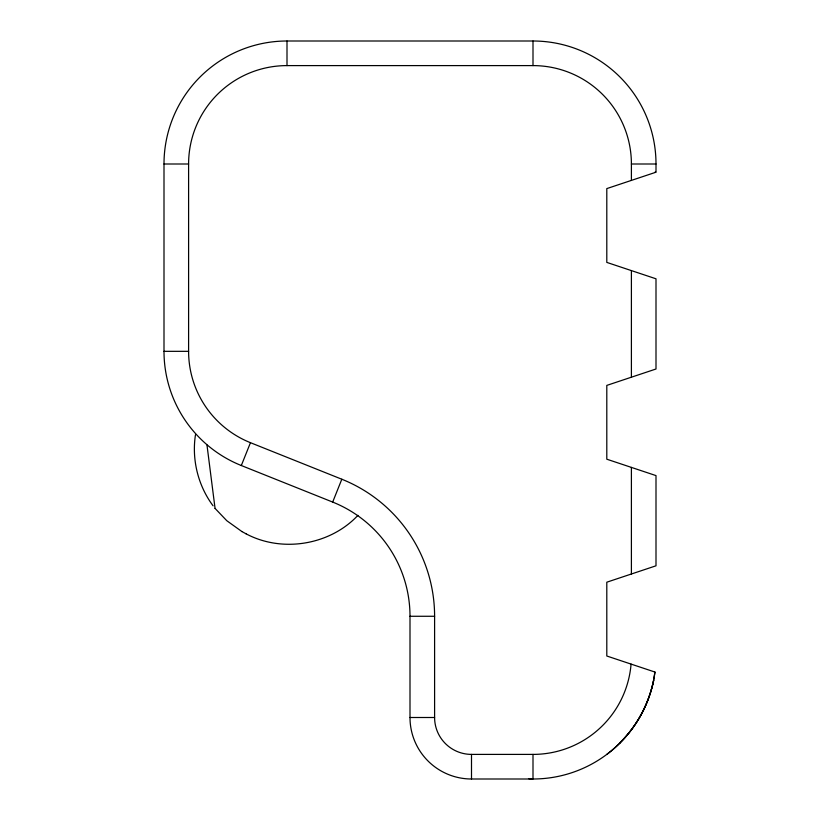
<?xml version="1.0" encoding="UTF-8"?>
<svg xmlns="http://www.w3.org/2000/svg" width="820" height="820" viewBox="0 0 820 820"><rect width="100%" height="100%" fill="white"/><g stroke="black" fill="none" stroke-linecap="round" stroke-linejoin="round"><path stroke-width="1.23" d="M654.944 672.051A123 123 0 0 1 533 779L471.5 779A61.5 61.5 0 0 1 410 717.5L410 616.271A123 123 0 0 0 332.684 502.076L241.316 465.524A123 123 0 0 1 164 351.329L164 164A123 123 0 0 1 287 41L533 41A123 123 0 0 1 656 164L656 172.2L606.8 188.6L606.8 262.4L656 278.8L656 369L606.8 385.4L606.8 459.2L656 475.6L656 565.8L606.8 582.2L606.8 656L654.944 672.051L653.591 680.221M195.457 434.928C191.624 459.661 198.112 485.758 213.077 505.817M241.316 465.524L250.459 442.687A98.4 98.4 0 0 1 188.6 351.329L188.6 164A98.4 98.4 0 0 1 287 65.6L533 65.6A98.4 98.4 0 0 1 631.4 164L656 164M332.684 502.076L341.817 479.228L250.459 442.687M357.93 515.36C329.947 545.136 282.152 553.028 246.072 533.83M164 164L188.6 164M164 351.329L188.6 351.329M410 616.271L434.6 616.271L434.6 717.5A36.9 36.9 0 0 0 471.5 754.4L533 754.4A98.4 98.4 0 0 0 631.072 664.087M410 717.5L434.6 717.5M241.972 531.596L246.061 533.82M241.951 531.585L226.812 520.731L215.055 508.4M215.055 508.39L206.978 445.014M631.4 164L631.4 180.4M631.4 270.6L631.4 377.2M631.4 467.4L631.4 574M533 41L533 65.6M533 754.4L533 779A24.6 24.6 0 0 1 528.521 778.59M471.5 754.4L471.5 779M287 41L287 65.6M341.817 479.228A147.6 147.6 0 0 1 434.6 616.271M619.971 742.971A127.961 121.391 90 0 1 606.8 754.4M655.518 172.364A108.025 102.48 -90 0 0 655.447 171.605A108.025 102.48 90 0 1 655.518 172.364M619.869 742.848A120.601 114.421 90 0 0 653.694 680.251A120.601 114.421 -90 0 1 619.869 742.848"/></g></svg>
